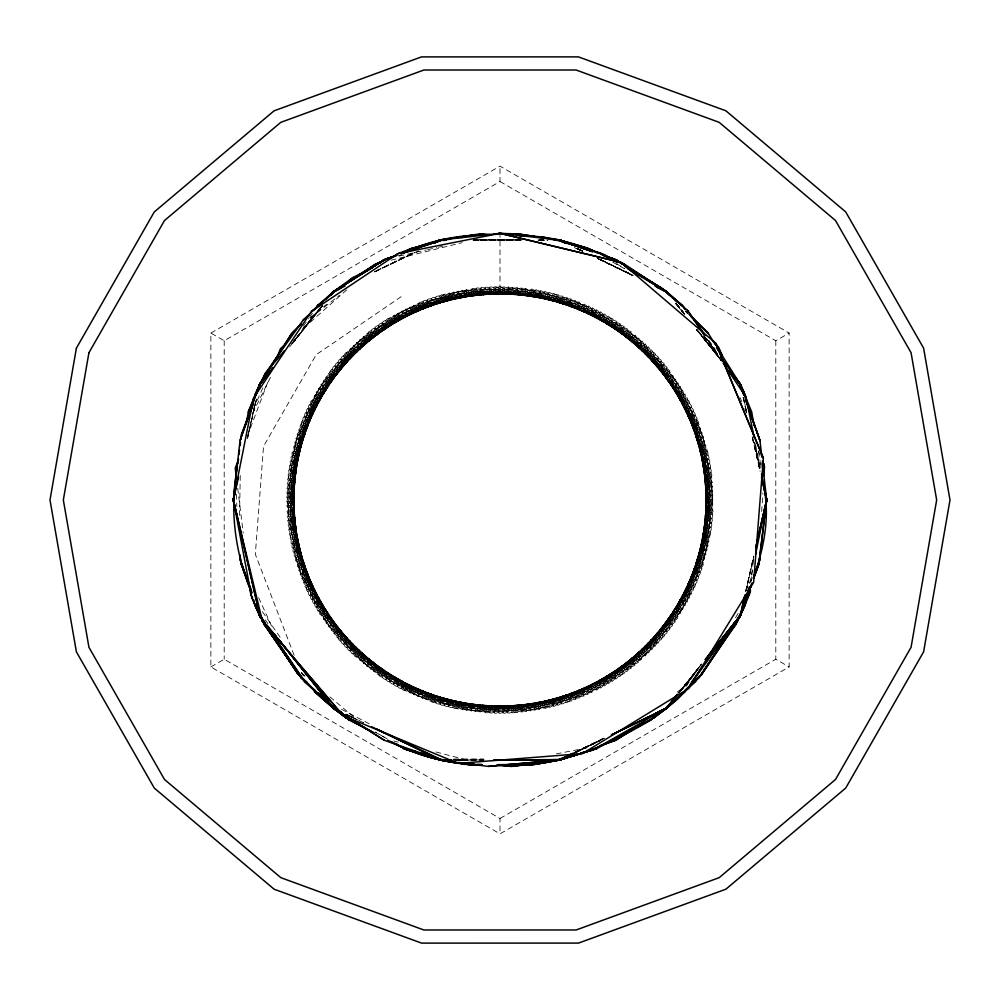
<?xml version="1.0" encoding="UTF-8"?>
<svg xmlns="http://www.w3.org/2000/svg" width="1000" height="1000" viewBox="0 0 1000 1000"><rect width="100%" height="100%" fill="white"/><g stroke="black" fill="none" stroke-linecap="round" stroke-linejoin="round"><path stroke-width="0.75" stroke-dasharray="5 3.75" d="M239.55 515.462L240.287 473.787M761.087 467.275L761.225 462.587M761.675 511.587L762.887 493.062M751.125 581.312L751.675 576.663M751.85 575.125L752.938 565.837M753.125 564.288L753.675 559.65M749.65 583.337L752.362 569.875M249.775 427.425L247.375 438L256.613 398M250.113 425.913L255.25 403.225M747.113 586.25L753.637 557.5M746.05 590.875L753.812 556.325M247.463 438.25L256.438 399.05M247.562 438.038L256.675 398.575M745.662 591.838L753.763 556.038M745.7 590.95L753.688 556.2M247.362 436.112L268.863 379.275M253.688 408.338L263.238 387.025M252.638 413.225L271.9 374.487M745.837 590.725L751.587 579.637M735.537 617.725L738.688 612.388M686.25 686.213L694.175 674.65M303.325 326.112L308.738 318.475M309.637 317.2L313.25 312.113M292.125 343.587L295 339.938M295.825 338.875L321.925 305.887M679.125 692.825L696.413 670.938M292.312 343.212L322.013 305.75M292.25 343.35L322.15 305.663M680.612 690.775L698.85 667.8L678.938 693.05L699.087 667.487L678.863 692.75M292.05 343.312L294.938 339.675M295.8 338.55L321.9 305.812M292.325 343.475L322.262 305.938M679.3 692.288L701.575 664.287M679.287 692.362L698.6 668.112M292.188 343.188L295.1 339.55M296.062 338.325L319.275 309.225M289.587 346.938L322.5 305.738L295.975 338.688M701.587 664.112L678.612 692.925L701.4 664.35M292.1 343.525L295.2 339.75M292.05 343.75L322.013 306.475M678.988 692.288L701.7 664.087M678.988 692.262L701.488 664.325M681.938 689.55L696.675 671.35M680.537 691.413L691.388 678.288M302.25 329.35L319.288 309M303.738 328.013L346.838 289.775M310.025 317.875L326.8 304.15M310.238 318.25L339.387 295.375M677.125 692.15L687.125 684.663M401.138 296.712L316.225 354.65L263.538 446.275L255.325 554.263L295.15 657.95M210.863 333.062L500 166.137L789.137 333.062L789.137 666.938L500 833.863L210.863 666.938L210.863 333.062L224.2 340.763L500 181.525L500 166.137M210.863 666.938L224.2 659.237L500 818.475L500 833.863M500 181.525L775.8 340.763L789.137 333.062M500 818.475L775.8 659.237L789.137 666.938M576.938 752.188L603.088 738.363M575.188 752.712L600.3 740.425M374.725 271.788L414.7 252.413M574.862 752.8L600.025 740.537M374.562 271.938L415.387 252.175M604.338 738.175L574.9 752.45L604.237 738.375M601.763 739.575L575.438 752.4M575.237 752.738L600.237 740.537L575.062 752.525M376.213 270.763L413.862 252.55M374.825 271.625L414.925 252.512M599.612 740.537L574.75 752.588L599.763 740.625M575.2 752.188L604.25 738.275M376.625 270.875L418.663 250.925M575.288 751.85L604.312 738.025M574.712 752.312L603.85 738.4M398.325 255.85L401.25 254.775M500 286.663L391.362 316.4L313.012 397.3L286.775 506.838L319.975 614.462L403.35 690.188L513.663 712.9L620.175 676.263L693.188 590.5L712.35 479.513L672.325 374.237L584.263 304.012L472.725 288.412L368.775 331.8L301.413 422.062L289.4 534.05L336.087 636.55L428.462 700.987L540.775 709.4L641.725 659.45L703.175 565.05L707.987 452.525L654.825 353.237L558.513 294.85L445.887 293.65L348.35 349.963L293.075 448.1L295.487 560.7L354.9 656.388L454.75 708.475L567.225 702.463L660.95 640.013L709.825 538.538L700.212 426.325L634.788 334.637L531.8 289.05L419.938 302.262L330.4 370.588L288.137 474.988L304.925 586.35L376.087 673.65L481.788 712.55L592.562 692.212L677.537 618.288L713.025 511.388L689.137 401.325L612.537 318.762L504.562 286.712L395.312 314.113L315.25 393.338L286.675 502.275L317.575 610.588L399.312 688.075L509.113 713.138L616.375 678.787L691.213 594.612L712.738 484.062L674.975 377.95L588.438 305.863L477.25 287.887L372.4 329.038L303.125 417.837L288.725 529.538L333.212 633.013L424.188 699.412L536.3 710.225L638.288 662.438L701.737 569.388L708.95 456.987L657.925 356.575L562.875 296.15L450.312 292.538L351.587 346.75L294.237 443.688L294.237 556.312L351.587 653.25L450.312 707.463L562.875 703.85L657.925 643.425L708.95 543.013L701.737 430.613L638.288 337.562L536.3 289.775L424.188 300.587L333.212 366.987L288.725 470.462L303.125 582.163L372.4 670.962L477.25 712.113L588.438 694.137L674.975 622.05L712.738 515.938L691.213 405.387L616.375 321.213L509.113 286.863L399.312 311.925L317.575 389.412L286.675 497.725L315.25 606.663L395.312 685.888L504.562 713.288L612.537 681.237L689.137 598.675L713.025 488.612L677.537 381.712L592.562 307.787L481.788 287.45L376.087 326.35L304.925 413.65L288.137 525.013L330.4 629.412L419.938 697.738L531.8 710.95L634.788 665.362L700.212 573.675L709.825 461.463L660.95 359.988L567.225 297.538L454.75 291.525L354.9 343.612L295.487 439.3L293.075 551.9L348.35 650.037L445.887 706.35L558.513 705.15L654.825 646.762L707.987 547.475L703.175 434.95L641.725 340.55L540.775 290.6L428.462 299.012L336.087 363.45L289.4 465.95L301.413 577.938L368.775 668.2L472.725 711.587L584.263 695.987L672.325 625.763L712.35 520.487L693.188 409.5L620.175 323.738L513.663 287.1L403.35 309.812L319.975 385.538L286.775 493.162L313.012 602.7L391.362 683.6L500 713.337L608.638 683.6L686.988 602.7L713.225 493.162L680.025 385.538L596.65 309.812L486.337 287.1L379.825 323.738L306.812 409.5L287.65 520.487L327.675 625.763L415.737 695.987L527.275 711.587L631.225 668.2L698.587 577.938L710.6 465.95L663.913 363.45L571.538 299.012L459.225 290.6L358.275 340.55L296.825 434.95L292.013 547.475L345.175 646.762L441.488 705.15L554.113 706.35L651.65 650.037L706.925 551.9L704.513 439.3L645.1 343.612L545.25 291.525L432.775 297.538L339.05 359.988L290.175 461.463L299.788 573.675L365.213 665.362L468.2 710.95L580.062 697.738L669.6 629.412L711.862 525.013L695.075 413.65L623.913 326.35L518.212 287.45L407.438 307.787L322.463 381.712L286.975 488.612L310.863 598.675L387.463 681.237L495.438 713.288L604.688 685.888L684.75 606.663L713.325 497.725L682.425 389.412L600.688 311.925L490.887 286.863L383.625 321.213L308.788 405.387L287.262 515.938L325.025 622.05L411.562 694.137L522.75 712.113L627.6 670.962L696.875 582.163L711.275 470.462L666.787 366.987L575.812 300.587L463.7 289.775L361.712 337.562L298.263 430.613L291.05 543.013L342.075 643.425L437.125 703.85L549.688 707.463L648.413 653.25L705.763 556.312L705.763 443.688L648.413 346.75L549.688 292.538L437.125 296.15L342.075 356.575L291.05 456.987L298.263 569.388L361.712 662.438L463.7 710.225L575.812 699.412L666.787 633.013L711.275 529.538L696.875 417.837L627.6 329.038L522.75 287.887L411.562 305.863L325.025 377.95L287.262 484.062L308.788 594.612L383.625 678.787L490.887 713.138L600.688 688.075L682.425 610.588L713.325 502.275L684.75 393.338L604.688 314.113L495.438 286.712L387.463 318.762L310.863 401.325L286.975 511.388L322.463 618.288L407.438 692.212L518.212 712.55L623.913 673.65L695.075 586.35L711.862 474.988L669.6 370.588L580.062 302.262L468.2 289.05L365.213 334.637L299.788 426.325L290.175 538.538L339.05 640.013L432.775 702.463L545.25 708.475L645.1 656.388L704.513 560.7L706.925 448.1L651.65 349.963L554.113 293.65L441.488 294.85L345.175 353.237L292.013 452.525L296.825 565.05L358.275 659.45L459.225 709.4L571.538 700.987L663.913 636.55L710.6 534.05L698.587 422.062L631.225 331.8L527.275 288.412L415.737 304.012L327.675 374.237L287.65 479.513L306.812 590.5L379.825 676.263L486.337 712.9L596.65 690.188L680.025 614.462L713.225 506.838L686.988 397.3L608.638 316.4L500 286.663L500 233.337M391.087 260.212L462.188 242.662M399.1 256.087L426.2 249.975M427.713 249.638L436.75 247.6M438.25 247.262L442.775 246.238M556.287 753.888L586.938 747.862M467.925 760.312L457.038 760.4L467.85 760.4M473.175 240.15L515.15 239.838M474.05 240.062L514.688 239.925M466.75 760.163L457.425 760.188L467.887 760.138M473.125 240.062L519.987 240M453.925 759.025L483.525 758.95M456.938 760.1L467.725 760.1M473.263 240.012L521.938 240M538.975 240L547.112 240.037M484.288 759.975L453.15 759.975L483.837 759.95M520.75 240.05L473.7 240L521.6 240.05M539.113 240L547.288 240.1M466.962 760.037L457.713 760.013L467.175 760.062M479.738 239.713L515.438 239.8M480.363 239.95L520.913 240.05M538.075 240.1L547.438 240.125M454.05 759.875L483.512 759.963M480.213 239.662L514.35 239.825M538.675 240.138L547.975 240.188M453.8 759.85L483.137 759.975M457.75 760.05L466.987 760.113M480.288 239.8L520.725 240.113M539.375 240.263L547.15 240.325M452.987 759.7L483.7 759.9M393.713 740.975L398.25 742.163M436.025 751.988L467.762 760.25M574.25 247.575L582.663 251.562M348.113 715.45L352.3 717.438L345.763 714.5L349.925 716.5M576.413 248.438L582 251.1M599.913 259.675L630.8 274.387M576.65 248.5L583.1 251.412M597.537 258.488L633.1 275.663M346.188 714.388L353.225 717.763M578.6 249.025L582.8 251.05M601 259.825L631.812 274.65M577.337 248.738L583.2 251.488M600.138 259.662L631.087 274.575M346.4 714.587L352.075 717.35L346.287 714.562M577.725 248.85L582.3 250.963M597.712 258.463L632.837 275.45M577.112 248.688L582.712 251.388M355.688 718.913L345.875 714.2L358.525 720.312M578.175 249L582.4 251.038M597.85 258.525L632.987 275.538M346 714.3L358.5 720.312M582.175 250.65L577.962 248.612L582.087 250.675M601.788 260.188L631.225 274.488M578.462 249.062L582.625 251.1M597.913 258.55L632.65 275.487M346.75 714.538L353.525 717.8L346.812 714.587M601.638 260.225L630.95 274.55M341.5 709.3L371.875 725.175M612.762 262.188L626.375 269.713M616.525 263.825L624.587 268.312M375.125 732.062L387.287 738.938L375.312 732.1M301.575 672.938L305.113 675.925M329.888 696.838L355.85 718.737M685.562 311.312L687.75 313.45M676.012 304.037L683.012 312.688M719.163 357.612L696.725 329.725L719.05 357.713M675.625 303.363L684.35 314.2L675.65 303.387M696.587 329.65L721.55 360.712L705.788 337.488M676.425 304.025L684.25 313.788M696.888 329.6L718.275 356.337M696.875 329.975L721.7 360.962M676.062 303.3L685.7 315.387M698.238 331.112L718.475 356.5L703.825 336.337M675.763 303.488L683.15 312.5M696.675 329.6L719.137 357.875M675.888 303.188L685.5 315.3M676.275 303.562L683.25 312.275M700.638 334.25L718.938 357.388M675.925 303.25L685.638 315.45M698.1 331.262L721.363 360.65M676.413 303.675L683.125 312.188M699.438 332.863L721.488 360.825M685.725 310.887L687.575 313.387M704.25 335.85L719.062 355.825M708.012 340.412L716.3 351.688M301.275 672.887L303.1 675.387M685.625 311L687.438 313.538M708.938 340.425L715.2 349.2M703.612 335.65L721.438 360.95M262.35 611.613L281.863 639.763M265.312 619.875L267.938 623.7M301.562 672.288L304.363 676.263M258.675 597.675L272.087 627.225M739.95 397.388L741.762 401.65M744.775 408.75L746.587 413.013M758.45 450.838L760.125 455.188M743.125 397.362L746.513 412.312M752.475 438.113L760.062 471.275M743.2 397.525L746.85 413.2M752.212 436.788L760.113 471.362M744.087 400.262L746.712 412.113M752.638 438.038L760.125 471.213M754.463 442.238L759.925 468.088M754.7 442.375L760.05 468.15M755.7 445.438L760.263 468.175M758.413 451.413L761.25 468.113M237.712 488.263L243.225 533.112M236.337 494.237L236.863 506.512M775.8 340.763L775.8 659.237M224.2 340.763L224.2 659.237M467.612 760.275L456.725 760.35L467.612 760.35M352.55 717.663L345.562 714.338L352.562 717.725M363.575 722.75L359.4 720.725L363.575 722.775"/><path stroke-width="1.5" d="M764.188 473L764.1 463.775M403.738 252.562L410.462 248.812L440.662 240.025L500 233.337L621.05 262.387L715.725 343.237L763.375 458.237L753.625 582.362L688.575 688.55L582.438 753.6L458.312 763.388L343.237 715.725L262.4 621.075L233.337 500L240.075 440.425L253.375 402.35M750.575 585.95L749.663 593.688L748.1 596.362M763.5 476.1L764.587 466.825L762.362 461M753.625 578.587L758.825 564.188L766.663 500L762.562 463.537M237.463 466.662C229.163 509.05 235.062 553.325 251.737 592.987M237.85 463.638L238.412 459.087M238.975 454.538L239.537 450M240.1 445.45L240.475 442.425M240.85 439.387L241.412 434.837L259.887 384.012L265.175 373.638L303.163 320.087L310.95 312.825M235.4 487.85L233.337 500L234.45 509.137M246.238 424.075L248.3 411.925L259.738 384.3L264.625 376.525M750.25 586.763L748.337 597.15L740.263 615.7L737.738 619.538M765.525 506.075L766.663 500L764.6 487.85M252.725 402.525L253.637 397.95L311.45 311.425L322.562 301.975M253.637 397.925L233.337 500L251.65 597.137L264.075 624.312L301.012 677.525L333.738 708.487L346.188 717.837L370.525 730.925M748.725 587.888L745.312 604.55L737.688 619.562L740.263 615.7L743.875 605.65M755.525 554.55L766.663 500L761.488 474.237M254.137 399.862L255.5 393.55M262.775 619.612L259.875 615.988L233.337 500L234.363 495.475L233.337 500L234.575 506.062M258.675 388.1L259.363 385.087L265.2 377.638M741.287 611.975L740.6 615L738.675 617.425M238.55 477.163L233.337 500L260.163 616.575L263.8 621.55M258.75 387.962L259.8 384.162M744.775 595.913L740.55 615.1L707.763 656.538M755.662 548.475L766.663 500L765.413 493.938M259.188 387.038L259.887 383.988L267.613 374.35M234.375 495.462L233.337 500L236.5 513.688M259.012 388.175L260.163 383.438M744.963 594.875L740.15 615.925L735.763 624.6L699.038 677.475L680.013 695.525M755.65 548.175L766.663 500L765.387 493.925M739.762 616.725L740.7 612.4M759.325 531.838L766.663 500L765.638 495.462M750.6 590.737L747.9 596.263M255.863 395.163L259.513 384.775L267.35 374.8M737.788 619.263L740.375 615.462L743.888 605.4M745.4 601.075L750.925 585.25L745.312 601.25M740.263 615.7L743.8 605.588M240.075 440.425L253.538 402.275M256.038 395.125L260.275 383.2L267.087 374.725M745.425 601.337L751.112 585.538M753.7 578.362L758.875 563.987L766.663 500L761.475 477.212M740.025 614.612L737.938 620.4L701.65 674.488L684.975 690.575M745.288 600.05L750 586.975M753.688 576.788C764.4 546.95 770.938 513 762.513 481.887M742.2 610.237L740.113 616L689.775 685.188M744.275 604.487L752.075 582.9M238.55 459.425L235.238 468.162L236.575 478.988M276.575 358.875L280.438 348.675L285.1 344.538M735.925 624.3L739.062 615.975M746.312 597.025L750.037 587.2M753.413 578.35L758.825 564.188M241.412 434.837L253.575 403.525M261.863 382.175L265.175 373.638L284.212 350.9M248.3 411.925L260.062 383.638L263.375 378.387M262.512 380.538L259.738 384.3L255.387 393.8L257.175 391.275M267.075 372.625L291.512 333.738L299.088 326.163M265.025 375.763L267.512 371.825M269.988 367.887L291.512 333.738L301.425 323.85M685.037 690.462L701.6 674.55L720.938 645.125M722.613 642.562L727.65 634.888M718.787 647.875L699.038 677.475L690.962 684.575M720.5 645.3L723.938 640.15M698.938 676.312L695.475 681.375L667.375 707.6L660.913 711.688M698.037 677.6L695.4 681.462L681.95 693.938M680.962 693.925L677.438 699.062L671.925 701.975M526.737 764.5L497.575 764.737C552.25 769.887 604.225 747.663 650.212 720.325C662.875 710.55 677.1 701.688 686.938 688.925M691.438 682.45L701.938 667.25M705.475 662.163L709 657.062M743.55 607.112L745.212 604.812L740.138 615.95L729.5 629.338M317.863 305.225L315.188 309.025L317.863 305.225L333.738 291.512L345.225 284M315.95 308.3L318.663 304.475M684.362 692.663L687.025 688.962M330.375 295.1L332.5 292.512L335.5 290.963M677.887 694.275L667.438 707.55L664.638 708.913M667.6 707.412L669.525 704.975M329.675 296.1L332.9 292.175L341.238 288.125M667.025 707.875L655.913 713.275L667.1 707.825L669.987 704.175M731.688 626.413L740.375 615.475M259.625 384.538L270.512 370.662M330.938 295.062L333.825 291.438M259.738 384.3L267.525 374.525M331.062 294.962L334.212 291.137M676.975 695.062L666.075 708.637L611.4 734.912L665.625 709L661.413 711.038M705.212 659.65L740.225 615.775M342.05 286.262L334.137 291.2L331.413 294.675L334.588 290.837L338.787 288.85M677.325 694.425L665.725 708.913L661.587 710.863M705.362 659.4L739.987 616.275M270.012 371.087L272.938 367.45M667.537 706.6L665.462 709.125L657.062 713.125M723.188 637.362L739.887 616.475M665.288 709.262L667.237 706.838M737.688 619.388L739.65 616.962M710.125 655.625L735.763 624.6M331.312 294.637L334.312 291.05L353.1 277.45L372.25 267.962M327.238 298.012L333.738 291.512L384.3 259.738L395.95 255.675L385.575 259.125L364.475 272.288M325.675 299.688L328.988 296.4M332.287 293.1L343.625 284.938M678.312 697.013L667.2 707.738L653.913 717.775L597.188 748.325L560.225 759.775L534.412 764.438L541.888 762.513M675.1 700L666.263 708.487L653.85 717.812L658.4 713.688M675.3 699.938L666.263 708.487L661.075 711.75M313.175 310.75L334.312 291.05M679.712 696.012L666.263 708.487L593.7 749.663L558.913 760.075L488.038 766.4L459.1 762.475M695.962 679.65L701.6 674.55M373.638 266.012L375.962 263.938L380.5 262.825M657.5 714L650.588 720.075L593.212 749.837L582.762 752.362M650.212 720.325L659.475 712.212M693.05 682.763L698.838 677.688M303.163 320.087L308.975 315.125M348.45 281.413L353.1 277.45M311.438 311.438L397.95 253.637L411.3 248.512L418.95 247.213M348.85 281.525L352.762 278.975M356.675 276.413L374.938 264.475L380.788 262.325M356.712 276.5L375.863 263.988L381.625 261.863M391.45 257.8L397.95 253.637L500 233.337L519 234.013L534.263 236.4M332.287 292.675L383.237 260.262M642.825 723.112L615.7 740.263L601.138 745.387M333.25 291.9L384.3 259.738M644.225 722.337L615.7 740.263L599.8 745.825M655.888 715L658.487 713.375M344.988 286.087L333.738 291.512L344.1 285.038M362.25 273.7L385.575 259.125L397.175 255.113M333.738 291.512L341.812 287.013M568.675 756.55L564.538 758.737L559.862 758.75M400.975 253.725C428.35 240.75 459.562 234.175 489.825 234.875M573.787 753.4L561.225 759.538L494.363 760.088M611.462 734.975L667.288 707.663M434.775 242.463L439.712 240.238M565.087 757.575L560.887 759.625L553.125 759.675M435.675 242.237L440.05 240.162L444.862 240.125M497.25 764.737L534.113 764.475L559.338 759.975L565.075 757.225M564.275 757.775L560.112 759.8L553.888 759.825M333.387 291.788L339.012 289.075M434.7 242.812L440.325 240.1M559.9 759.85L562.712 758.487M661.075 710.863L666.7 708.138M434.862 242.775L440.887 239.963L445.85 239.913M498.225 764.7L530.462 764.925L559.338 759.975L573.413 753.2M565.312 757.212L559.75 759.887L555.1 759.9M334.087 291.225L338.587 288.988M434.938 242.738L441.362 239.862L444.487 239.862M543.975 762.05L559.338 759.975L564.388 757.412M653.112 714.975L665.837 708.825M558.488 760.175L572.425 753.512M438.275 241.612L442.475 239.613M557.163 760.475L561.337 758.475M557.95 760.3L561.85 758.363M430.588 243.75L440.662 240.025L482.188 233.925L489.913 234.537M434.875 242.375L442.188 239.675L479.175 234.15L489.888 234.95M383.15 260.3L394.988 256.112M424.387 245.75L440.55 240.037L443.75 239.775M574.938 754.613L560.375 759.737L545.2 761.825M384.275 259.75L395.863 255.688M401.625 253.675L440.662 240.025L445.475 239.988M488.312 766.413L559.338 759.975L575.237 754.412M404.7 252.625L441.188 239.9M401.525 253.6L405.875 252.087M424.712 245.55L440.662 240.025M428.25 244.537L442.975 239.5M553.237 759.975L559.438 759.963L597.087 748.363L591.087 749.9M559.338 759.975L593.85 749.6M591.213 749.862L597.188 748.325M534.113 764.475L541.613 762.562M495.462 234.45L500 233.337L559.338 240.025L589.65 248.85L596.362 252.6M530.462 764.925L540.925 762.412M529.862 764.987L535.85 763.562M583.775 752.15L592.762 750.013M411.925 248.3L417.9 247M461.175 237.638L464.162 236.988M467.137 236.35L476.1 234.412M487.762 235.425L490.825 234.9M493.888 234.375L500 233.337L621.075 262.413M446.838 239.537L449.938 239.288M510.2 234.55L517.925 233.938L534.8 236.412M450.812 760.45L443.038 760.512L440.25 759.188M482.225 764.862L469.938 764.963L442.15 760.312M438.963 240.413L445.188 240.362M390.613 741.45C418.35 756.375 450.412 764.55 481.9 764.837M439.55 240.275L444.375 240.212M439.837 240.212L446.062 240.188M554.9 239.737L558.013 239.725L562.475 241.775M554.125 239.913L559.038 239.95L564.963 242.725M439.9 759.062L436.788 759.062L431.262 756.188M444.225 760.075L441.112 760.088L435.513 757.387L441.075 760.075L451.587 759.975M554.237 239.925L559.45 240.05L601.388 253.363L617.275 262.7M493.75 759.975L559.275 760M554.837 240.05L559.775 240.125L562.725 241.513M440.138 759.862L443.263 759.862M554.062 760.1L558.75 760.113M556.788 240.138L559.913 240.15M450.938 759.862L440.025 759.837L375.363 728.5M494.588 759.987L558.225 760.238M555.737 240.238L560.388 240.263L567.337 243.65M439.812 759.788L442.775 759.775M553 760.337L557.65 760.362M390.8 741.838C418.462 756.05 450.1 764.712 481.337 764.587M556.487 240.4L561.15 240.438L565.337 242.488M439 759.6L443.263 759.538M552.137 760.5L556.8 760.55M387.675 740.175C414.012 754.638 444.412 763.088 474.425 764.475M477.512 764.5L482.125 764.538M518.825 235.85C551.45 234.988 583.763 245.375 612.725 259.4M550.087 239.288L553.162 239.537M556.25 239.775L559.338 240.025L575.612 245.75M450.15 761.05L442.45 760.387L406.213 749.638L400.812 746.575L406.163 749.613M497.938 765.2L511.812 766.4L525.462 764.525L511.712 766.413L497.812 765.15M377.35 729.488L440.662 759.975L443.75 760.263M446.838 760.537L449.925 760.825M504.625 233.888L509.263 234.45M557.1 240.212L563.275 240.95L557.163 240L586.9 247.887L593.713 251.65M440.662 759.975L455.863 762.038M537.863 236.863L542.463 237.537M545.538 237.987L559.338 240.025L575.538 245.725M537.325 236.887L541.9 237.6M544.95 238.075L548 238.562M551.062 239.037L554.113 239.513M406.975 749.912L418.775 752.725M463.938 763.538L469.613 764.925M402.962 748.388L416.475 751.838M419.475 752.6L423.975 753.75M458.475 762.575L465.975 764.488M402.575 748.238L415.988 751.7M457.738 762.463L465.188 764.388M541.712 236.612L547.587 238.312M588.663 250.138L593.075 251.412M596 252.262L604.812 254.788L612.725 259.538M557.137 239.525L592.425 251.6L558.962 239.938L564.513 242.625L558.562 239.838M605.65 256.137L614.475 259.15L619.712 262.413M602.788 255.113L614.475 259.15L619.75 262.45M558.85 239.913L569.138 243.487M605.513 256.188L615.725 259.75L626.188 266.3M384.3 740.263L346.75 716.513L384.3 740.263L440.55 759.95M565.4 242.838L559.45 240.05L592.438 251.688M602.188 255.125L616.9 260.325M559.338 240.025L573.737 245.35M608.3 258.125L612.625 259.725M618.375 261.863L624.138 263.988L666.263 291.512L682.212 305.287L684.975 309.05M557.425 239.587L561.925 241.65M661.175 288.812L665.475 290.887L635.35 272.038M334.15 708.825L341.138 712.138M377.425 729.362L437.45 757.862M657.175 286.962L665.65 291.025L667.85 293.65M334.062 708.75L341.037 712.062M438.562 758.462L442.738 760.45M342.05 712.862L334.4 709.013L266.938 624.987M437.325 758.175L441.863 760.25L437.713 758.25M657.025 286.837L665.875 291.2L667.688 293.525M338.762 711.162L334.2 708.85L332.262 706.438M435.325 757.362L441.337 760.138M655.013 286.087L666.263 291.512L687.463 310.338L705.362 335.412M312.962 688.962L315.725 692.75L333.738 708.487L340.85 711.938M371.725 726.787L374.538 728.138M657.975 287.562L666.413 291.625M656.888 287.125L666.688 291.85L658.888 286.95M338.938 710.875L333.338 708.175L336.075 709.475M661.1 289.15L666.712 291.875M333.35 708.188L340.225 711.462M664.613 291.062L667.387 292.413M335.462 709L332.863 707.788L328.988 702.9M432.725 756.375L439.675 759.75M664.45 290.938L667.25 292.3L682.013 305.9L680.163 303.4M335.387 708.95L332.837 707.775L329 702.925M434.812 757.55L438.6 759.5M332.275 707L349.712 720.288L374.05 732.862M327.688 702.087L323.55 699.925L320.887 696.087M313.425 689.025L332.312 707.35L345.688 717.487L372.775 732.125M663.138 290.012L667.212 292.275L670.275 296.05M658.2 287.025L666.263 291.512L672.763 298.012M312.238 687.913L315.9 692.913L334.575 709.15L339.975 712.2M253.738 599.963L254.675 604.525L259.738 615.7L304.637 681.5L333.738 708.487L339.1 711.538M625.913 267.087L661.55 287.838L663.725 289.962M627.863 268.925L666.263 291.512L616.775 260.262L605.013 256.112L616.775 260.262L667.788 292.738M648.388 280.912L666.875 292L676.737 301.887M665.475 290.887L636.712 272.987L656.275 285.3M626.35 266.55L615.725 259.75M630.3 269.025L634.25 271.488M638.212 273.95L665.9 291.225M318.3 693.662L333.738 708.487L344.113 715M342.863 714.05L332.512 707.5L304.688 681.562L259.438 615.075L251.637 597.087M333.738 708.487L331.775 706.075L333.738 708.487L349.462 720.113L341.388 713.012M307.062 682.9L301.3 677.837L264.15 624.45L260.863 615.788M318.587 693L322.05 696.038M341.65 713.213L349.712 720.288M715.337 344.562L718.85 347.638L721.862 354.75M301.012 677.525L307.938 683.612M259.862 614.375L262.1 620.475L298.45 674.613L303 678.725M341.637 713.725L346.188 717.837M306.988 682.237L297.875 673.938L261.95 620.175M337.725 710.225L345.688 717.487M328.95 703.875L301.3 677.837L266.062 625.3M298.45 674.613L303.962 679.9M306.163 682.013L314.988 690.487M308.988 684.712L297.875 673.938L259.375 614.938L256.825 607.625M691.025 316.65L708.487 333.738L715 344.113M689 314.25L708.487 333.738L690.962 316.163M262.413 621.075L343.237 715.725M264.075 624.312L268.062 629.125M262.1 620.475L270.925 631.325M262.362 619.513L260.425 617.112L259.725 614.062M332.137 705.925L335.05 709.525M665.387 290.812L667.438 293.312M732.85 374.613L739.812 383.363L743.95 395.138M262.262 619.3L260.312 616.875L259.262 612.325M332.612 706.725L334.562 709.15M729.375 370.513L740.013 383.775L740.95 388.113M259.95 616.138L264.788 622.175M732.513 374.6L740.175 384.125M259.8 615.812L262.887 619.837M666.125 291.4L669.013 295.025M732.4 374.338L740.337 384.462L743.85 392.088L744.825 396.65M262.75 619.575L259.637 615.475L262.512 619.113M274.35 634.012L276.288 636.462M278.238 638.9L333.837 708.575M754.025 425.588L751.7 411.925L740.375 384.525L736.5 379.663L740.512 384.825M278.988 639.825L333.2 708.05M259.438 615.075L261.45 617.675M329.8 704.013L332.688 707.65M729.163 370.55L732.987 375.412M737.788 381.5L740.662 385.15L741.688 389.675M736.663 379.538L740.375 384.525L740.788 386.975M734.725 376.775L740.263 384.3L744.625 393.837L745.888 399.9M262.5 619.487L259.738 615.7L256.2 605.588M717.038 345.138L722.2 356.362M741.125 388.288L743.85 392.088M720.575 356.725L740.263 384.3L745.95 396.938L754.175 437.863M682.212 305.287L684.887 309.088M252.6 597.525L250.825 594.963L249.875 587.238M256.438 607.075L254.662 604.5L260.15 616.538M313.062 688.913L315.9 692.913M687.463 310.338L704.05 334.9M723.25 363.338L745.95 396.938M263.488 621.45L260.05 616.325L256.125 605.65M716.663 346.763L740.375 384.525M716.587 347.25L717.862 350.1M715.713 343.225L763.388 458.288M240.012 554.837L241.125 563.987L251.513 591.275M251.588 591.362L240.025 559.338L251.65 592.575M241.088 563.837L251.612 593M739.862 383.475L743.825 394.85L740.263 384.3M745.387 399.275L759.925 440.387M746.725 402.825L760 440.737L761.825 457.2M745.325 398.775L746.838 403.113M751.4 416.138L760 440.737M258.75 612.05L259.513 615.237M76.388 348.175L50 500L76.4 651.862L154.288 788.075L274.125 889.212L421.562 943.112L578.5 943.1L725.925 889.175L845.75 788.025L923.612 651.825L950 500L923.6 348.137L845.713 211.925L725.875 110.787L578.438 56.887L421.5 56.9L274.075 110.825L154.25 211.975L76.388 348.175M88.925 352.738L63.338 500L88.938 647.3L164.513 779.5L280.825 877.663L423.888 929.987L576.15 929.975L719.212 877.65L835.512 779.475L911.075 647.262L936.663 500L911.062 352.7L835.487 220.5L719.175 122.338L576.112 70.013L423.85 70.025L280.788 122.35L164.488 220.525L88.925 352.738M234.55 493.913L233.337 500L234.6 493.913M759.975 559.338L753.438 578.05L759.975 559.338M670.088 704.1L667.2 707.738L670.15 704.1M398.1 745.05L395.4 743.525L398.113 745.037M626.487 266.375L622.913 263.35L626.425 266.438"/></g></svg>
